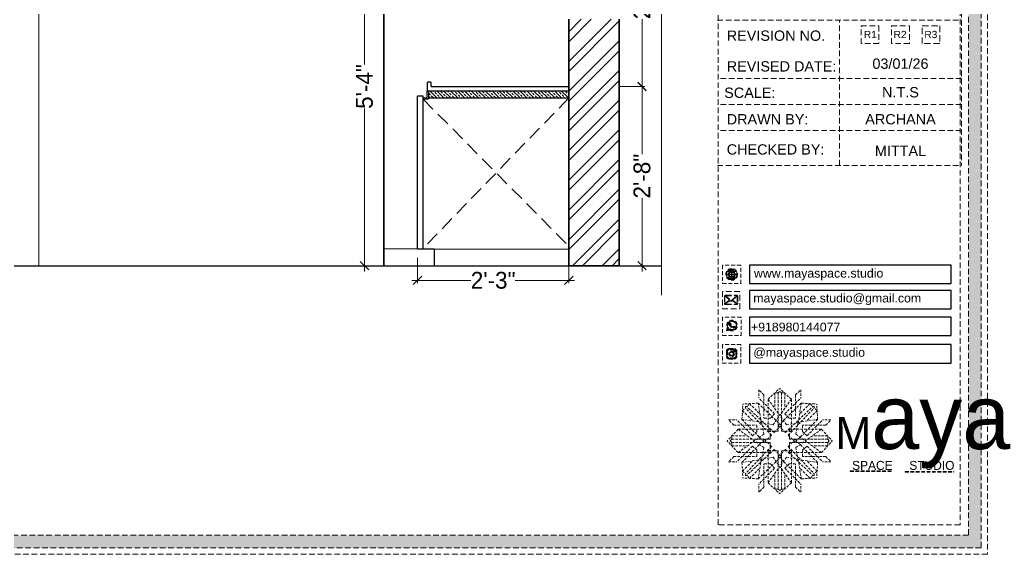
# Model space of a CAD drawing. Header units: millimetres. Extents: x 56222 to 3066687, y -650199 to -121287.
# Drawn here: x 141603.8 to 141780.5, y -185364.8 to -185269.3 of the extents above; entities that cross this region are included whole.
import ezdxf
from ezdxf.enums import TextEntityAlignment as Align

# ---------------------------------------------------------------- set-up
doc = ezdxf.new("R2010")
doc.units = ezdxf.units.MM
doc.header["$MEASUREMENT"] = 0
doc.header["$PDMODE"] = 35
for name, pattern in [('DASHED', [0.75, 0.5, -0.25]), ('DASHED2', [0.375, 0.25, -0.125]), ('DASHEDX2', [1.5, 1, -0.5])]:
    doc.linetypes.add(name, pattern=pattern)
doc.layers.get('Defpoints').update_dxf_attribs({"color": 220})
doc.layers.add('AR HATCH-7', color=7, linetype='Continuous')
for name, color, linetype, lineweight in [('Dimension', 10, 'DASHEDX2', 20), ('el', 7, 'Continuous', 20), ('FIRST FLOOR ( DW_RAIL )', 7, 'Continuous', 9), ('FURNITURE', 32, 'Continuous', 9), ('furniture dimensions', 1, 'DASHED', 0), ('NAME PLATE', 7, 'Continuous', 25), ('SECTION ( SLAB PLine )', 104, 'Continuous', 30), ('Text', 7, 'Continuous', 15), ('wall', 7, 'Continuous', 30), ('XX~SLAB ( BEAM )~ ( DIM )', 7, 'Continuous', 9)]:
    doc.layers.add(name, color=color, linetype=linetype, lineweight=lineweight)
doc.layers.add('hatch', color=250, linetype='Continuous', lineweight=9, transparency=0.5)
doc.styles.add('Arial', font='arial.ttf')
doc.styles.add('century g', font='GOTHIC.TTF')
doc.styles.get("Standard").update_dxf_attribs({"font": 'arial.ttf', "height": 6})
doc.dimstyles.new('Archana', dxfattribs={"dimtxt": 2, "dimasz": 0.75, "dimexe": 0.5, "dimexo": 0.5, "dimgap": 0, "dimtad": 0, "dimzin": 0, "dimdsep": 46, "dimlunit": 4, "dimtxsty": 'century g', "dimblk": 'OBLIQUE', "dimcen": 0, "dimdle": 1, "dimclrd": 256, "dimclre": 256, "dimclrt": 256, "dimadec": 0, "dimazin": 0, "dimtfac": 1, "dimtofl": 0, "dimtmove": 1, "dimatfit": 3, "dimfxl": 1, "dimfxlon": 1, "dimtolj": 1, "dimtzin": 0, "dimlwd": -1, "dimlwe": -1, "dimarcsym": 0})

# ---------------------------------------------------------------- blocks, each defined once
blk = doc.blocks.new('_Oblique')
at = {"layer": 'wall', "color": 0, "lineweight": -2}
blk.add_line((-0.5, -0.5), (0.5, 0.5), dxfattribs=at)
blk = doc.blocks.new('*D311')
at = {"layer": 'Defpoints', "color": 0, "linetype": 'Continuous', "lineweight": 30, "transparency": 16777216}
for p in [(141674.73, -185310.26), (141701.73, -185309.77), (141701.73, -185315.87)]:
    blk.add_point(p, dxfattribs=at)
at = {"layer": 'furniture dimensions', "color": 5, "linetype": 'ByBlock', "transparency": 16777216}
blk.add_line((141674.73, -185311.87), (141674.73, -185316.37), dxfattribs=at)
at = {"layer": 'furniture dimensions', "color": 5, "linetype": 'Continuous', "transparency": 16777216}
for p, q in [((141701.73, -185311.87), (141701.73, -185316.37)), ((141673.73, -185315.87), (141684.27, -185315.87)), ((141702.73, -185315.87), (141692.18, -185315.87))]:
    blk.add_line(p, q, dxfattribs=at)
at = {"layer": 'furniture dimensions', "color": 5, "linetype": 'Continuous', "transparency": 16777216, "xscale": 1.5, "yscale": 1.5, "zscale": 1.5, "rotation": 180}
blk.add_blockref('_Oblique', (141674.73, -185315.87), dxfattribs=at)
at = {"layer": 'furniture dimensions', "color": 5, "linetype": 'Continuous', "transparency": 16777216, "xscale": 1.5, "yscale": 1.5, "zscale": 1.5}
blk.add_blockref('_Oblique', (141701.73, -185315.87), dxfattribs=at)
at = {"layer": 'furniture dimensions', "linetype": 'Continuous', "lineweight": 0, "transparency": 16777216, "insert": (141688.23, -185315.87), "char_height": 3, "attachment_point": 5, "style": 'century g'}
blk.add_mtext('\\A1;2\'-3"', dxfattribs=at)
blk = doc.blocks.new('*D312')
at = {"layer": 'Defpoints', "color": 0, "linetype": 'Continuous', "lineweight": 30, "transparency": 16777216}
for p in [(141677.2, -185281.27), (141714.78, -185281.27), (141701.73, -185313.26)]:
    blk.add_point(p, dxfattribs=at)
at = {"layer": 'furniture dimensions', "color": 5, "linetype": 'Continuous', "transparency": 16777216}
for p, q in [((141714.78, -185280.27), (141714.78, -185293.31)), ((141710.78, -185281.27), (141715.28, -185281.27)), ((141714.78, -185314.26), (141714.78, -185301.22))]:
    blk.add_line(p, q, dxfattribs=at)
at = {"layer": 'furniture dimensions', "color": 5, "linetype": 'ByBlock', "transparency": 16777216}
blk.add_line((141710.78, -185313.26), (141715.28, -185313.26), dxfattribs=at)
at = {"layer": 'furniture dimensions', "color": 5, "linetype": 'Continuous', "transparency": 16777216, "xscale": 1.5, "yscale": 1.5, "zscale": 1.5}
for p, rotation in [((141714.78, -185281.27), 90), ((141714.78, -185313.26), 270)]:
    blk.add_blockref('_Oblique', p, dxfattribs=dict(at, rotation=rotation))
at = {"layer": 'furniture dimensions', "linetype": 'Continuous', "lineweight": 0, "transparency": 16777216, "insert": (141714.78, -185297.26), "char_height": 3, "attachment_point": 5, "rotation": 90, "style": 'century g'}
blk.add_mtext('\\A1;2\'-8"', dxfattribs=at)
blk = doc.blocks.new('*D313')
at = {"layer": 'Defpoints', "color": 0, "linetype": 'Continuous', "lineweight": 30, "transparency": 16777216}
for p in [(141701.72, -185249.25), (141714.78, -185249.25), (141701.73, -185281.25)]:
    blk.add_point(p, dxfattribs=at)
at = {"layer": 'furniture dimensions', "color": 5, "linetype": 'Continuous', "transparency": 16777216}
for p, q in [((141714.78, -185248.25), (141714.78, -185261.3)), ((141710.78, -185249.25), (141715.28, -185249.25)), ((141714.78, -185282.25), (141714.78, -185269.21))]:
    blk.add_line(p, q, dxfattribs=at)
at = {"layer": 'furniture dimensions', "color": 5, "linetype": 'ByBlock', "transparency": 16777216}
blk.add_line((141710.78, -185281.25), (141715.28, -185281.25), dxfattribs=at)
at = {"layer": 'furniture dimensions', "color": 5, "linetype": 'Continuous', "transparency": 16777216, "xscale": 1.5, "yscale": 1.5, "zscale": 1.5}
for p, rotation in [((141714.78, -185249.25), 90), ((141714.78, -185281.25), 270)]:
    blk.add_blockref('_Oblique', p, dxfattribs=dict(at, rotation=rotation))
at = {"layer": 'furniture dimensions', "linetype": 'Continuous', "lineweight": 0, "transparency": 16777216, "insert": (141714.78, -185265.25), "char_height": 3, "attachment_point": 5, "rotation": 90, "style": 'century g'}
blk.add_mtext('\\A1;2\'-8"', dxfattribs=at)
blk = doc.blocks.new('*D317')
at = {"layer": 'Defpoints', "color": 0, "linetype": 'Continuous', "lineweight": 30, "transparency": 16777216}
for p in [(141665.28, -185249.25), (141668.73, -185249.25), (141668.73, -185313.26)]:
    blk.add_point(p, dxfattribs=at)
at = {"layer": 'furniture dimensions', "color": 5, "linetype": 'Continuous', "transparency": 16777216}
for p, q in [((141665.28, -185248.25), (141665.28, -185277.33)), ((141668.23, -185249.25), (141664.78, -185249.25)), ((141665.28, -185314.26), (141665.28, -185285.19))]:
    blk.add_line(p, q, dxfattribs=at)
at = {"layer": 'furniture dimensions', "color": 5, "linetype": 'ByBlock', "transparency": 16777216}
blk.add_line((141668.23, -185313.26), (141664.78, -185313.26), dxfattribs=at)
at = {"layer": 'furniture dimensions', "color": 5, "linetype": 'Continuous', "transparency": 16777216, "xscale": 1.5, "yscale": 1.5, "zscale": 1.5}
for p, rotation in [((141665.28, -185249.25), 90), ((141665.28, -185313.26), 270)]:
    blk.add_blockref('_Oblique', p, dxfattribs=dict(at, rotation=rotation))
at = {"layer": 'furniture dimensions', "linetype": 'Continuous', "lineweight": 0, "transparency": 16777216, "insert": (141665.28, -185281.26), "char_height": 3, "attachment_point": 5, "rotation": 90, "style": 'century g'}
blk.add_mtext('\\A1;5\'-4"', dxfattribs=at)
blk = doc.blocks.new('FSFSF')
at = {"color": 42, "lineweight": 5, "true_color": 0xe0ac11}
for p, q in [((28600.03, 143.51), (28600.03, 140.16)), ((28602.15, 141.41), (28600.03, 143.51)), ((28602.15, 141.41), (28602.15, 131.95)), ((28603.86, 139.69), (28608.58, 144.08)), ((28607.9, 142.22), (28606.58, 142.22)), ((28606.58, 142.22), (28606.58, 135.84)), ((28607.9, 142.22), (28608.58, 142.85)), ((28607.9, 142.22), (28607.9, 126.58)), ((28613.31, 139.69), (28608.58, 144.08)), ((28609.27, 142.22), (28608.59, 142.85)), ((28609.27, 142.22), (28609.27, 126.58)), ((28609.27, 142.22), (28610.59, 142.22)), ((28610.59, 142.22), (28610.59, 135.84)), ((28615.02, 141.41), (28617.14, 143.51)), ((28615.02, 141.41), (28615.02, 131.95)), ((28617.14, 143.51), (28617.14, 140.16)), ((28593.19, 131.45), (28593.54, 137.71)), ((28599.8, 138.06), (28593.54, 137.71)), ((28596.24, 137.86), (28595.12, 136.69)), ((28596.24, 137.86), (28600.47, 133.65)), ((28601.03, 130), (28599.8, 138.06)), ((28599.8, 138.05), (28608.58, 129.56)), ((28606.47, 133.76), (28600.03, 140.16)), ((28603.86, 126.58), (28603.86, 139.69)), ((28603.86, 139.69), (28608.58, 133.02)), ((28613.31, 139.69), (28608.59, 133.02)), ((28617.37, 138.05), (28608.59, 129.56)), ((28610.7, 133.76), (28617.14, 140.16)), ((28613.31, 126.58), (28613.31, 139.69)), ((28616.14, 130), (28617.37, 138.06)), ((28620.93, 137.86), (28616.7, 133.65)), ((28617.37, 138.06), (28623.63, 137.71)), ((28620.93, 137.86), (28622.05, 136.69)), ((28624, 131.45), (28623.65, 137.71)), ((28593.39, 135), (28594.56, 136.12)), ((28593.39, 135), (28597.6, 130.78)), ((28595.12, 136.69), (28594.53, 136.69)), ((28594.56, 136.12), (28594.56, 136.71)), ((28605.17, 124.98), (28594.56, 136.12)), ((28606.27, 126.08), (28595.12, 136.69)), ((28606.47, 133.76), (28604.75, 131.95)), ((28610.7, 133.76), (28612.42, 131.95)), ((28610.9, 126.08), (28622.05, 136.69)), ((28612.02, 124.98), (28622.62, 136.12)), ((28623.8, 135), (28619.59, 130.78)), ((28622.05, 136.69), (28622.64, 136.69)), ((28622.62, 136.12), (28622.62, 136.71)), ((28623.8, 135), (28622.62, 136.12)), ((28587.73, 131.22), (28591.08, 131.22)), ((28589.84, 129.1), (28587.73, 131.22)), ((28597.49, 124.78), (28591.08, 131.22)), ((28593.19, 131.45), (28601.69, 122.67)), ((28601.25, 130.22), (28593.19, 131.45)), ((28605.86, 129.18), (28601.03, 130)), ((28602.07, 125.39), (28601.25, 130.22)), ((28604.75, 131.95), (28602.15, 131.95)), ((28605.86, 129.18), (28608.58, 133.02)), ((28607.9, 128.92), (28608.58, 129.56)), ((28611.31, 129.18), (28608.59, 133.02)), ((28609.27, 128.92), (28608.59, 129.56)), ((28611.31, 129.18), (28616.14, 130)), ((28612.42, 131.95), (28615.02, 131.95)), ((28615.12, 125.39), (28615.94, 130.22)), ((28623.99, 131.45), (28615.5, 122.67)), ((28615.94, 130.22), (28624, 131.45)), ((28619.7, 124.78), (28626.1, 131.22)), ((28629.45, 131.22), (28626.1, 131.22)), ((28627.34, 129.1), (28629.45, 131.22)), ((28591.56, 127.39), (28587.17, 122.66)), ((28589.84, 129.1), (28599.29, 129.1)), ((28604.66, 127.39), (28591.56, 127.39)), ((28591.56, 127.39), (28598.23, 122.67)), ((28597.49, 124.78), (28599.29, 126.5)), ((28602.07, 125.39), (28598.23, 122.67)), ((28599.29, 126.5), (28599.29, 129.1)), ((28603.68, 126.54), (28603.68, 127.39)), ((28604.66, 126.54), (28603.68, 126.54)), ((28604.71, 127.57), (28603.86, 127.57)), ((28607.9, 126.58), (28603.86, 126.58)), ((28604.66, 123.35), (28604.66, 127.39)), ((28604.7, 126.58), (28604.71, 127.57)), ((28606.27, 126.08), (28608.58, 128.27)), ((28607.9, 128.92), (28608.58, 128.27)), ((28609.27, 128.92), (28608.59, 128.27)), ((28610.9, 126.08), (28608.59, 128.27)), ((28609.27, 126.58), (28613.31, 126.58)), ((28612.46, 126.58), (28612.46, 127.57)), ((28612.46, 127.57), (28613.31, 127.57)), ((28612.52, 123.35), (28612.52, 127.39)), ((28612.52, 127.39), (28625.63, 127.39)), ((28612.52, 126.54), (28613.51, 126.54)), ((28613.51, 126.54), (28613.51, 127.39)), ((28615.12, 125.39), (28618.96, 122.67)), ((28627.34, 129.1), (28617.89, 129.1)), ((28617.89, 126.5), (28617.89, 129.1)), ((28619.7, 124.78), (28617.89, 126.5)), ((28625.63, 127.39), (28618.96, 122.67)), ((28625.63, 127.39), (28630.02, 122.66)), ((28591.56, 117.94), (28587.17, 122.66)), ((28589.03, 123.35), (28588.4, 122.67)), ((28589.03, 121.98), (28588.4, 122.65)), ((28589.03, 123.35), (28589.03, 124.67)), ((28589.03, 124.67), (28595.4, 124.67)), ((28589.03, 123.35), (28604.66, 123.35)), ((28589.03, 121.98), (28604.66, 121.98)), ((28589.03, 121.98), (28589.03, 120.66)), ((28591.56, 117.94), (28598.23, 122.65)), ((28593.19, 113.88), (28601.69, 122.65)), ((28602.07, 119.94), (28598.23, 122.65)), ((28602.33, 123.35), (28601.69, 122.67)), ((28602.33, 121.98), (28601.69, 122.65)), ((28602.33, 123.35), (28602.97, 122.67)), ((28602.33, 121.98), (28602.97, 122.65)), ((28605.17, 124.98), (28602.97, 122.67)), ((28605.17, 120.35), (28602.97, 122.65)), ((28604.66, 121.98), (28604.66, 117.94)), ((28612.02, 124.98), (28614.21, 122.67)), ((28612.02, 120.35), (28614.21, 122.65)), ((28628.16, 123.35), (28612.52, 123.35)), ((28612.52, 121.98), (28612.52, 117.94)), ((28628.16, 121.98), (28612.52, 121.98)), ((28614.85, 123.35), (28614.21, 122.67)), ((28614.85, 121.98), (28614.21, 122.65)), ((28614.85, 123.35), (28615.5, 122.67)), ((28614.85, 121.98), (28615.5, 122.65)), ((28615.12, 119.94), (28618.96, 122.65)), ((28623.99, 113.88), (28615.5, 122.65)), ((28625.63, 117.94), (28618.96, 122.65)), ((28628.16, 124.67), (28621.78, 124.67)), ((28625.63, 117.94), (28630.02, 122.66)), ((28628.16, 123.35), (28628.16, 124.67)), ((28628.16, 123.35), (28628.78, 122.67)), ((28628.16, 121.98), (28628.78, 122.65)), ((28628.16, 121.98), (28628.16, 120.66)), ((28589.03, 120.66), (28595.4, 120.66)), ((28597.49, 120.54), (28591.08, 114.11)), ((28604.66, 117.94), (28591.56, 117.94)), ((28605.17, 120.35), (28594.56, 109.2)), ((28606.27, 119.15), (28595.12, 108.54)), ((28597.49, 120.54), (28599.29, 118.83)), ((28599.29, 118.83), (28599.29, 116.23)), ((28602.07, 119.94), (28601.25, 115.1)), ((28604.66, 118.78), (28603.68, 118.78)), ((28603.68, 118.78), (28603.68, 117.94)), ((28607.9, 118.65), (28603.86, 118.65)), ((28603.86, 118.65), (28603.86, 105.54)), ((28604.71, 117.66), (28603.86, 117.66)), ((28604.7, 118.65), (28604.71, 117.66)), ((28606.27, 119.15), (28608.58, 116.96)), ((28607.9, 103.01), (28607.9, 118.65)), ((28610.9, 119.15), (28608.59, 116.96)), ((28609.27, 118.65), (28613.31, 118.65)), ((28609.27, 103.01), (28609.27, 118.65)), ((28610.9, 119.15), (28622.05, 108.54)), ((28612.02, 120.35), (28622.62, 109.2)), ((28612.46, 118.65), (28612.46, 117.66)), ((28612.46, 117.66), (28613.31, 117.66)), ((28612.52, 118.78), (28613.51, 118.78)), ((28612.52, 117.94), (28625.63, 117.94)), ((28613.31, 118.65), (28613.31, 105.54)), ((28613.51, 118.78), (28613.51, 117.94)), ((28615.12, 119.94), (28615.94, 115.1)), ((28619.7, 120.54), (28617.89, 118.83)), ((28617.89, 118.83), (28617.89, 116.23)), ((28619.7, 120.54), (28626.1, 114.11)), ((28628.16, 120.66), (28621.78, 120.66)), ((28589.84, 116.23), (28587.73, 114.11)), ((28587.73, 114.11), (28591.08, 114.11)), ((28589.84, 116.23), (28599.29, 116.23)), ((28601.25, 115.1), (28593.19, 113.87)), ((28593.19, 113.87), (28593.54, 107.62)), ((28593.39, 110.32), (28597.6, 114.55)), ((28599.8, 107.17), (28608.58, 115.67)), ((28601.03, 115.23), (28599.8, 107.17)), ((28605.86, 116.05), (28601.03, 115.23)), ((28602.15, 103.82), (28602.15, 113.27)), ((28604.75, 113.27), (28602.15, 113.27)), ((28606.47, 111.47), (28604.75, 113.27)), ((28605.86, 116.05), (28608.58, 112.21)), ((28607.9, 116.31), (28608.58, 116.96)), ((28607.9, 116.31), (28608.58, 115.67)), ((28609.27, 116.31), (28608.59, 116.96)), ((28609.27, 116.31), (28608.59, 115.67)), ((28611.31, 116.05), (28608.59, 112.21)), ((28617.37, 107.17), (28608.59, 115.67)), ((28610.7, 111.47), (28612.42, 113.27)), ((28611.31, 116.05), (28616.14, 115.23)), ((28612.42, 113.27), (28615.02, 113.27)), ((28615.02, 103.82), (28615.02, 113.27)), ((28615.94, 115.1), (28624, 113.87)), ((28616.14, 115.23), (28617.37, 107.17)), ((28627.34, 116.23), (28617.89, 116.23)), ((28623.8, 110.32), (28619.59, 114.55)), ((28624, 113.87), (28623.65, 107.62)), ((28629.45, 114.11), (28626.1, 114.11)), ((28627.34, 116.23), (28629.45, 114.11)), ((28593.39, 110.32), (28594.56, 109.2)), ((28594.56, 109.2), (28594.56, 108.61)), ((28596.24, 107.37), (28600.47, 111.58)), ((28606.47, 111.47), (28600.03, 105.07)), ((28603.86, 105.54), (28608.58, 112.21)), ((28606.58, 103.01), (28606.58, 109.38)), ((28613.31, 105.54), (28608.59, 112.21)), ((28610.59, 103.01), (28610.59, 109.38)), ((28610.7, 111.47), (28617.14, 105.07)), ((28620.93, 107.37), (28616.7, 111.58)), ((28623.8, 110.32), (28622.62, 109.2)), ((28622.62, 109.2), (28622.62, 108.61)), ((28599.8, 107.17), (28593.54, 107.52)), ((28595.12, 108.54), (28594.53, 108.54)), ((28596.24, 107.37), (28595.12, 108.54)), ((28600.03, 101.71), (28600.03, 105.07)), ((28603.86, 105.54), (28608.58, 101.15)), ((28613.31, 105.54), (28608.58, 101.15)), ((28617.14, 101.71), (28617.14, 105.07)), ((28617.37, 107.17), (28623.63, 107.52)), ((28620.93, 107.37), (28622.05, 108.54)), ((28622.05, 108.54), (28622.64, 108.54)), ((28602.15, 103.82), (28600.03, 101.71)), ((28607.9, 103.01), (28606.58, 103.01)), ((28607.9, 103.01), (28608.58, 102.38)), ((28609.27, 103.01), (28608.59, 102.38)), ((28609.27, 103.01), (28610.59, 103.01)), ((28615.02, 103.82), (28617.14, 101.71))]:
    blk.add_line(p, q, dxfattribs=at)
blk = doc.blocks.new('hgwg')
at = {"layer": 'Dimension', "true_color": 0xd39e00}
h = blk.add_hatch(color=42, dxfattribs=at)
h.dxf.hatch_style = 1
h.paths.add_polyline_path([(27505.71, 45.05), (27494.27, 45.05), (27494.27, 44.9), (27505.71, 44.9)])
h = blk.add_hatch(color=42, dxfattribs=at)
h.dxf.hatch_style = 1
h.paths.add_polyline_path([(27523.3, 44.9), (27509.68, 44.9), (27509.68, 44.75), (27523.3, 44.75)])
at = {"layer": 'Dimension', "color": 42, "true_color": 0xd39e00}
for p, q in [((27494.27, 45.05), (27505.71, 45.05)), ((27494.27, 44.9), (27494.27, 45.05)), ((27494.27, 44.9), (27505.71, 44.9)), ((27505.71, 45.05), (27505.71, 44.9)), ((27509.68, 44.9), (27523.3, 44.9)), ((27509.68, 44.9), (27509.68, 44.75)), ((27509.68, 44.75), (27523.3, 44.75)), ((27523.3, 44.75), (27523.3, 44.9))]:
    blk.add_line(p, q, dxfattribs=at)
at = {"layer": 'Dimension', "color": 42, "true_color": 0xd39e00, "attachment_point": 1}
for s, width, insert, char_height in [('{\\fCinzel|b0|i0|c0|p2;\\H1.5x;M\\fAmsterdam One|b0|i0|c0|p2;\\H2x;aya}', 85.3277, (27490.17, 69.17), 6), ('{\\fCinzel|b0|i0|c0|p0;SPACE     STUDIO}', 66.129, (27494.83, 47.86), 2.5)]:
    blk.add_mtext_dynamic_manual_height_columns(s, width=width, gutter_width=30, heights=[0], dxfattribs=dict(at, insert=insert, char_height=char_height))
blk = doc.blocks.new('aggerg')
at = {"layer": 'Dimension', "color": 42, "true_color": 0xd39e00}
blk.add_lwpolyline([(-1.41, 1.41), (1.41, 1.41), (1.41, -1.41), (-1.41, -1.41)], close=True, dxfattribs=at)
at = {"layer": 'NAME PLATE', "lineweight": 0, "insert": (-0.03, 0.62), "char_height": 1.151, "width": 2.2458, "attachment_point": 2, "style": 'Arial'}
blk.add_mtext('R3', dxfattribs=at)
blk = doc.blocks.new('QEGW4TG')
at = {"layer": 'Dimension', "true_color": 0x000000}
h = blk.add_hatch(color=18, dxfattribs=at)
h.dxf.hatch_style = 1
h.paths.add_polyline_path([(2.69, 1.93, 0.170513), (2.95, 1.97, 0.190337), (3.11, 2.18, 0.316231), (3.07, 2.28), (2.79, 2.37, 0.273721), (2.69, 2.34, 0.040749), (2.63, 2.27, -0.441282), (2.53, 2.25, -0.11828), (2.06, 2.64, -0.441282), (2.07, 2.74, 0.040749), (2.13, 2.81, 0.290083), (2.14, 2.92), (2.01, 3.18, 0.316231), (1.91, 3.2, 0.190337), (1.73, 3, 0.170513), (1.72, 2.74, 0.252784)], flags=0)
h.paths.add_polyline_path([(1.19, 1.98), (1.03, 1.3, 0.550912), (1.11, 1.23), (1.75, 1.39, 6.344125)])
h.paths.add_polyline_path([(1.81, 1.7), (1.4, 1.6), (1.5, 2.03, -9.071339)], flags=16)
h.paths.add_polyline_path([(3.11, 2.16, -0.17811), (2.95, 1.97, -0.170513), (2.69, 1.93, -0.252784), (1.72, 2.74, -0.170513), (1.73, 3, -0.17811), (1.89, 3.19, -0.370089), (2.01, 3.18), (2.14, 2.92, -0.307185), (2.13, 2.8, -0.041087), (2.06, 2.73, 0.321676), (2.05, 2.65, 0.126524), (2.55, 2.24, 0.312216), (2.62, 2.26, -0.041087), (2.68, 2.34, -0.290673), (2.79, 2.37), (3.07, 2.28, -0.370089)], flags=0)
h = blk.add_hatch(color=18, dxfattribs=at)
h.dxf.hatch_style = 1
h.paths.add_polyline_path([(2.79, 2.37, 0.273721), (2.69, 2.34, 0.040749), (2.63, 2.27, -0.441282), (2.53, 2.25, -0.11828), (2.06, 2.64, -0.441282), (2.07, 2.74, 0.040749), (2.13, 2.81, 0.290083), (2.14, 2.92), (2.01, 3.18, 0.316231), (1.91, 3.2, 0.190337), (1.73, 3, 0.170513), (1.72, 2.74, 0.252784), (2.69, 1.93, 0.170513), (2.95, 1.97, 0.190337), (3.11, 2.18, 0.316231), (3.07, 2.28)])
for p, q in [((2.01, 3.18), (2.14, 2.92)), ((1.19, 1.98), (1.03, 1.3)), ((1.1, 1.23), (1.75, 1.39)), ((1.5, 2.03), (1.4, 1.6)), ((1.4, 1.6), (1.81, 1.7)), ((3.07, 2.28), (2.8, 2.36))]:
    blk.add_line(p, q)
blk.add_lwpolyline([(0, 0), (4.68, 0), (4.68, 4.68), (0, 4.68)], close=True)
for centre, radius, start, end in [((2.39, 2.56), 1.34, 241.4727, 205.6422), ((2.39, 2.56), 1.04, 235.9962, 210.8333), ((2.09, 2.87), 0.39, 159.7007, 198.4072), ((2.96, 3.23), 1.33, 201.4218, 258.1669), ((2.07, 2.87), 0.364, 118.9685, 159.3648), ((1.94, 3.12), 0.0896, 41.8985, 123.1344), ((2.11, 2.68), 0.066, 135.9932, 224.8892), ((1.67, 3.16), 0.586, 312.4617, 321.8728), ((3.12, 3.42), 1.31, 216.5455, 243.5279), ((2.05, 2.87), 0.104, 320.3924, 28.6971), ((1.09, 1.29), 0.0598, 164.8483, 282.1458), ((2.57, 2.3), 0.066, 234.2482, 323.1441), ((3.11, 1.94), 0.586, 137.2645, 146.6756), ((2.76, 2.27), 0.104, 70.4402, 138.745), ((2.75, 2.31), 0.39, 260.7301, 299.4366), ((2.76, 2.29), 0.364, 299.7725, 340.1688), ((3.03, 2.2), 0.0896, 336.0029, 57.2388)]:
    blk.add_arc(centre, radius, start, end)
blk = doc.blocks.new('ASGERG')
at = {"layer": 'Dimension', "true_color": 0x000000}
h = blk.add_hatch(color=18, dxfattribs=at)
h.dxf.hatch_style = 1
h.paths.add_polyline_path([(0.99, 1.7, 0.353872), (1.69, 1.03), (2.96, 1.03, 0.353872), (3.66, 1.7), (3.66, 2.99, 0.353872), (2.96, 3.67), (1.69, 3.67, 0.353872), (0.99, 2.99)])
h.paths.add_polyline_path([(1.27, 2.97, -0.353872), (1.72, 3.4), (2.94, 3.4, -0.353872), (3.38, 2.97), (3.38, 1.72, -0.353872), (2.94, 1.3), (1.72, 1.3, -0.353872), (1.27, 1.72)], flags=16)
h.paths.add_polyline_path([(3.02, 2.35, -1), (1.64, 2.35, -1)], flags=0)
h.paths.add_polyline_path([(2.74, 2.35, -1), (1.92, 2.35, -1)], flags=0)
h.paths.add_polyline_path([(2.86, 3.02, -1), (3.19, 3.02, -1)], flags=0)
h.paths.add_polyline_path([(1.64, 2.35, 1), (3.02, 2.35, 1)], flags=0)
h = blk.add_hatch(color=18, dxfattribs=at)
h.dxf.hatch_style = 1
h.paths.add_polyline_path([(1.64, 2.35, 1), (3.02, 2.35, 1)])
h.paths.add_polyline_path([(2.74, 2.35, -1), (1.92, 2.35, -1)], flags=16)
h = blk.add_hatch(color=18, dxfattribs=at)
h.dxf.hatch_style = 1
h.paths.add_polyline_path([(3.19, 3.02, 1), (2.86, 3.02, 1)])
for p, q in [((0.99, 2.99), (0.99, 1.7)), ((1.27, 2.97), (1.27, 1.72)), ((1.69, 3.67), (2.96, 3.67)), ((2.94, 3.4), (1.72, 3.4)), ((3.38, 2.97), (3.38, 1.72)), ((3.66, 2.99), (3.66, 1.7)), ((1.69, 1.03), (2.96, 1.03)), ((2.94, 1.3), (1.72, 1.3))]:
    blk.add_line(p, q)
blk.add_lwpolyline([(0, 0), (4.68, 0), (4.68, 4.68), (0, 4.68)], close=True)
for centre, radius in [((2.33, 2.35), 0.694), ((2.33, 2.35), 0.414), ((3.02, 3.02), 0.168)]:
    blk.add_circle(centre, radius)
for centre, radius, start, end in [((1.76, 2.89), 0.778, 94.8631, 172.8127), ((1.76, 2.91), 0.491, 94.8631, 172.8127), ((2.9, 2.91), 0.491, 7.1873, 85.1369), ((2.89, 2.89), 0.778, 7.1873, 85.1369), ((1.76, 1.8), 0.778, 187.1873, 265.1369), ((1.76, 1.78), 0.491, 187.1873, 265.1369), ((2.9, 1.78), 0.491, 274.8631, 352.8127), ((2.89, 1.8), 0.778, 274.8631, 352.8127)]:
    blk.add_arc(centre, radius, start, end)
blk = doc.blocks.new('DTGWEGEARG')
at = {"layer": 'Dimension', "true_color": 0x000000}
h = blk.add_hatch(color=18, dxfattribs=at)
h.dxf.hatch_style = 1
h.paths.add_polyline_path([(3.83, 2.34, 1), (0.85, 2.34, 1)])
h.paths.add_polyline_path([(2.51, 1.01, 0.105795), (2.96, 1.58, -0.055205), (3.3, 1.41, -0.169822)], flags=16)
h.paths.add_polyline_path([(2.41, 1.12), (2.41, 1.69, -0.058279), (2.81, 1.63, -0.103353)], flags=16)
h.paths.add_polyline_path([(2.26, 1.13, -0.101741), (1.87, 1.63, -0.057171), (2.26, 1.69)], flags=16)
h.paths.add_polyline_path([(2.17, 1.01, -0.169822), (1.38, 1.41, -0.055205), (1.72, 1.58, 0.105795)], flags=16)
h.paths.add_polyline_path([(3.02, 1.72, 0.081336), (3.13, 2.27), (3.68, 2.27, -0.152069), (3.4, 1.52, 0.05687)], flags=16)
h.paths.add_polyline_path([(2.87, 1.77, 0.061945), (2.41, 1.84), (2.41, 2.27), (2.98, 2.27, -0.081344)], flags=16)
h.paths.add_polyline_path([(2.26, 1.84, 0.060923), (1.8, 1.77, -0.081344), (1.7, 2.27), (2.26, 2.27)], flags=16)
h.paths.add_polyline_path([(1.66, 1.72, 0.05687), (1.28, 1.52, -0.152069), (1, 2.27), (1.55, 2.27, 0.081336)], flags=16)
h.paths.add_polyline_path([(2.41, 2.42), (2.41, 2.83, 0.061945), (2.87, 2.91, -0.080009), (2.98, 2.42)], flags=16)
h.paths.add_polyline_path([(3.13, 2.42, 0.080116), (3.02, 2.96, 0.05687), (3.4, 3.16, 0.028258), (3.3, 3.27, -0.055205), (2.96, 3.1, 0.105795), (2.51, 3.67, -0.36029), (3.68, 2.42)], flags=16)
h.paths.add_polyline_path([(2.26, 2.42), (1.7, 2.42, -0.080009), (1.8, 2.91, 0.060923), (2.26, 2.84)], flags=16)
h.paths.add_polyline_path([(1.55, 2.42), (1, 2.42, -0.150466), (1.28, 3.16, 0.05687), (1.66, 2.96, 0.080116)], flags=16)
h.paths.add_polyline_path([(2.41, 2.98), (2.41, 3.56, -0.103353), (2.81, 3.05, -0.058279)], flags=16)
h.paths.add_polyline_path([(2.26, 2.99, -0.057171), (1.87, 3.05, -0.101741), (2.26, 3.55)], flags=16)
h.paths.add_polyline_path([(1.72, 3.1, -0.055205), (1.38, 3.27, -0.169822), (2.17, 3.67, 0.105795)], flags=16)
blk.add_lwpolyline([(0, 0), (4.68, 0), (4.68, 4.68), (0, 4.68)], close=True)
at = {"layer": 'Dimension', "color": 18, "true_color": 0x000000}
for p, q in [((2.26, 3.55), (2.26, 2.99)), ((2.26, 2.84), (2.26, 2.42)), ((2.41, 3.56), (2.41, 2.98)), ((2.41, 2.83), (2.41, 2.42)), ((1, 2.42), (1.55, 2.42)), ((1, 2.27), (1.55, 2.27)), ((1.7, 2.42), (2.26, 2.42)), ((1.7, 2.27), (2.26, 2.27)), ((2.26, 2.27), (2.26, 1.84)), ((2.26, 1.69), (2.26, 1.13)), ((2.41, 2.42), (2.98, 2.42)), ((2.41, 2.27), (2.98, 2.27)), ((2.41, 2.27), (2.41, 1.84)), ((2.41, 1.69), (2.41, 1.12)), ((3.13, 2.42), (3.68, 2.42)), ((3.13, 2.27), (3.68, 2.27))]:
    blk.add_line(p, q, dxfattribs=at)
blk.add_circle((2.34, 2.34), 1.49, dxfattribs=at)
for centre, radius, start, end in [((2.34, 2.34), 1.34, 142.3819, 176.6093), ((2.34, 4.74), 1.9, 236.1399, 249.1595), ((2.34, 2.34), 1.34, 97.3549, 135.9073), ((2.34, 4.74), 1.75, 236.7417, 249.3811), ((3.28, 2.34), 1.73, 159.0567, 177.3789), ((3.28, 2.34), 1.58, 158.8325, 177.1302), ((3.28, 2.34), 1.73, 129.9301, 154.0867), ((2.34, 4.74), 1.9, 253.6799, 267.6253), ((3.28, 2.34), 1.58, 130.1073, 153.3446), ((2.34, 4.74), 1.75, 254.3336, 267.422), ((1.4, 2.34), 1.58, 26.6554, 50.2584), ((2.34, 4.74), 1.75, 272.3248, 285.6664), ((2.34, 4.74), 1.9, 272.1415, 286.3201), ((2.34, 2.34), 1.34, 3.3907, 82.6451), ((1.4, 2.34), 1.73, 25.9133, 50.0699), ((1.4, 2.34), 1.58, 2.8698, 21.1675), ((2.34, 4.74), 1.75, 290.6189, 303.2583), ((2.34, 4.74), 1.9, 290.8405, 303.8601), ((1.4, 2.34), 1.73, 2.6211, 20.9433), ((2.34, 2.34), 1.34, 183.0315, 217.6181), ((2.34, -0.06), 1.9, 110.8405, 123.8601), ((2.34, -0.06), 1.75, 110.6189, 123.2583), ((2.34, 2.34), 1.34, 224.0927, 262.6451), ((3.28, 2.34), 1.73, 182.3435, 200.9433), ((3.28, 2.34), 1.58, 182.5658, 201.1675), ((3.28, 2.34), 1.73, 205.9133, 230.0699), ((2.34, -0.06), 1.9, 92.3747, 106.3201), ((2.34, -0.06), 1.75, 92.578, 105.6664), ((3.28, 2.34), 1.58, 206.6554, 229.8927), ((2.34, -0.06), 1.9, 73.6799, 87.8585), ((2.34, -0.06), 1.75, 74.3336, 87.6752), ((1.4, 2.34), 1.58, 309.7416, 333.3446), ((1.4, 2.34), 1.73, 309.9301, 334.0867), ((2.34, 2.34), 1.34, 277.3549, 315.9073), ((1.4, 2.34), 1.58, 338.8325, 357.4342), ((2.34, -0.06), 1.75, 56.7417, 69.3811), ((1.4, 2.34), 1.73, 339.0567, 357.6565), ((2.34, -0.06), 1.9, 56.1399, 69.1595), ((2.34, 2.34), 1.34, 322.3819, 356.9685)]:
    blk.add_arc(centre, radius, start, end, dxfattribs=at)

msp = doc.modelspace()

# ---------------------------------------------------------------- hatches: boundary and pattern name
at = {"layer": 'AR HATCH-7', "lineweight": 18, "true_color": 0x939598, "transparency": 33554687}
h = msp.add_hatch(dxfattribs=at)
h.set_pattern_fill('ANSI32', color=252, scale=10)
h.set_pattern_definition([(45, (2126.145, -1069.9465), (-2.65165043, 2.65165043), []), (45, (2127.913, -1069.9465), (-2.65165043, 2.65165043), [])])
h.paths.add_polyline_path([(141710.73, -185186.26), (141701.73, -185186.26), (141701.73, -185249.26), (141710.73, -185249.26)])
h.paths.add_polyline_path([(141710.73, -185269.26), (141701.73, -185269.26), (141701.73, -185313.26), (141710.73, -185313.26)])
at = {"layer": 'Dimension', "true_color": 0xd39e00}
h = msp.add_hatch(color=42, dxfattribs=at)
h.paths.add_polyline_path([(141454.11, -185137.56), (141454.11, -185363.63), (141775.29, -185363.63), (141775.29, -185137.56)])
h.paths.add_polyline_path([(141456.37, -185139.81), (141773.03, -185139.81), (141773.03, -185361.37), (141456.37, -185361.37)], flags=16)
at = {"layer": 'Dimension', "true_color": 0x000000}
h = msp.add_hatch(color=18, dxfattribs=at)
h.dxf.hatch_style = 1
h.paths.add_polyline_path([(141731.63, -185320.2, 0.414214), (141731.87, -185319.96), (141731.87, -185318.76, 0.414214), (141731.63, -185318.52), (141729.73, -185318.52, 0.414214), (141729.49, -185318.76), (141729.49, -185319.96, 0.414214), (141729.73, -185320.2)])
h.paths.add_polyline_path([(141730.85, -185319.48), (141731.73, -185320.06, -0.198912), (141731.63, -185320.11), (141729.73, -185320.11, -0.198912), (141729.62, -185320.06), (141730.5, -185319.48), (141730.68, -185319.64)], flags=16)
h.paths.add_polyline_path([(141730.68, -185319.52), (141729.71, -185318.61, -0.028783), (141729.73, -185318.61), (141731.63, -185318.61, -0.028783), (141731.65, -185318.61)], flags=16)
h.paths.add_polyline_path([(141730.92, -185319.41), (141731.73, -185318.65, -0.202482), (141731.78, -185318.76), (141731.78, -185319.96, -0.043076), (141731.78, -185319.98)], flags=16)
h.paths.add_polyline_path([(141730.43, -185319.41), (141729.58, -185319.98, -0.043076), (141729.58, -185319.96), (141729.58, -185318.76, -0.202482), (141729.62, -185318.65)], flags=16)
at = {"layer": 'hatch', "transparency": 33554651}
h = msp.add_hatch(dxfattribs=at)
h.set_pattern_fill('ANSI33', color=256, scale=3.493167, angle=90, style=0)
h.set_pattern_definition([(135, (-5353589.1539, 4411106.01244), (-0.61751058278, -0.61751058278), []), (135, (-5353589.1539, 4411106.62995), (-0.61751058278, -0.61751058278), [0.43664592054, -0.21832296027])])
h.paths.add_polyline_path([(141701.73, -185283.3), (141701.73, -185282.01), (141676.68, -185282.02), (141676.68, -185283.3)])

# ---------------------------------------------------------------- linework, layer by layer
at = {"color": 18, "true_color": 0x000000, "elevation": 0.13}
for points in [[(141733.94, -185316.45), (141769.93, -185316.45), (141769.93, -185313.16), (141733.94, -185313.16)], [(141733.94, -185320.94), (141769.93, -185320.94), (141769.93, -185317.65), (141733.94, -185317.65)], [(141733.96, -185325.73), (141769.93, -185325.73), (141769.93, -185322.44), (141733.96, -185322.44)], [(141733.94, -185330.63), (141769.93, -185330.63), (141769.93, -185327.34), (141733.94, -185327.34)]]:
    msp.add_lwpolyline(points, close=True, dxfattribs=at)
at = {"layer": 'Dimension', "color": 42, "true_color": 0xd39e00}
for p, q in [((141771.77, -185255.91, 0.13), (141771.77, -185295.35, 0.13)), ((141728.22, -185269.43, 0.13), (141771.77, -185269.43, 0.13)), ((141749.99, -185295.35, 0.13), (141749.99, -185269.43, 0.13)), ((141771.77, -185279.8, 0.13), (141728.22, -185279.8, 0.13)), ((141771.77, -185284.47, 0.13), (141728.22, -185284.47, 0.13)), ((141771.77, -185289.14, 0.13), (141728.22, -185289.14, 0.13)), ((141728.22, -185295.35, 0.13), (141771.77, -185295.35, 0.13))]:
    msp.add_line(p, q, dxfattribs=at)
at = {"layer": 'Dimension', "color": 18, "true_color": 0x000000}
for p, q in [((141729.49, -185318.76, 0.13), (141729.49, -185319.96, 0.13)), ((141729.58, -185318.76, 0.13), (141729.58, -185319.96, 0.13)), ((141729.58, -185319.98, 0.13), (141730.43, -185319.41, 0.13)), ((141729.62, -185318.65, 0.13), (141730.43, -185319.41, 0.13)), ((141729.62, -185320.06, 0.13), (141730.5, -185319.48, 0.13)), ((141729.71, -185318.61, 0.13), (141730.68, -185319.52, 0.13)), ((141729.73, -185318.52, 0.13), (141731.63, -185318.52, 0.13)), ((141729.73, -185318.61, 0.13), (141731.63, -185318.61, 0.13)), ((141730.5, -185319.48, 0.13), (141730.68, -185319.64, 0.13)), ((141730.68, -185319.52, 0.13), (141731.65, -185318.61, 0.13)), ((141730.68, -185319.64, 0.13), (141730.85, -185319.48, 0.13)), ((141731.73, -185320.06, 0.13), (141730.85, -185319.48, 0.13)), ((141730.92, -185319.41, 0.13), (141731.73, -185318.65, 0.13)), ((141731.78, -185319.98, 0.13), (141730.92, -185319.41, 0.13)), ((141731.78, -185318.76, 0.13), (141731.78, -185319.96, 0.13)), ((141731.87, -185318.76, 0.13), (141731.87, -185319.96, 0.13)), ((141729.73, -185320.11, 0.13), (141731.63, -185320.11, 0.13)), ((141729.73, -185320.2, 0.13), (141731.63, -185320.2, 0.13))]:
    msp.add_line(p, q, dxfattribs=at)
at = {"layer": 'Dimension', "color": 42, "true_color": 0xd39e00, "elevation": 0.13}
for points in [[(141452.99, -185136.43), (141776.41, -185136.43), (141776.41, -185364.75), (141452.99, -185364.75)], [(141454.11, -185137.56), (141775.29, -185137.56), (141775.29, -185363.63), (141454.11, -185363.63)], [(141456.37, -185139.81), (141773.03, -185139.81), (141773.03, -185361.37), (141456.37, -185361.37)], [(141728.35, -185359.52), (141728.35, -185141.67), (141771.51, -185141.67), (141771.51, -185359.52)], [(141753.85, -185270.43), (141757.03, -185270.43), (141757.03, -185273.61), (141753.85, -185273.61)], [(141759.29, -185270.43), (141762.47, -185270.43), (141762.47, -185273.61), (141759.29, -185273.61)]]:
    msp.add_lwpolyline(points, close=True, dxfattribs=at)
at = {"layer": 'Dimension', "elevation": 0.13}
msp.add_lwpolyline([(141729.11, -185320.96), (141732.24, -185320.96), (141732.24, -185317.83), (141729.11, -185317.83)], close=True, dxfattribs=at)
at = {"layer": 'Dimension', "color": 18, "true_color": 0x000000}
for centre, radius, start, end in [((141729.73, -185318.76, 0.13), 0.239, 90, 180), ((141729.73, -185318.76, 0.13), 0.15, 134.2135, 180), ((141729.73, -185318.76, 0.13), 0.15, 90, 96.5948), ((141731.63, -185318.76, 0.13), 0.239, 0, 90), ((141731.63, -185318.76, 0.13), 0.15, 83.4052, 90), ((141731.63, -185318.76, 0.13), 0.15, 0, 45.7865), ((141729.73, -185319.96, 0.13), 0.239, 180, 270), ((141729.73, -185319.96, 0.13), 0.15, 180, 189.8662), ((141729.73, -185319.96, 0.13), 0.15, 225, 270), ((141731.63, -185319.96, 0.13), 0.239, 270, 0), ((141731.63, -185319.96, 0.13), 0.15, 270, 315), ((141731.63, -185319.96, 0.13), 0.15, 350.1338, 0)]:
    msp.add_arc(centre, radius, start, end, dxfattribs=at)
at = {"layer": 'el', "lineweight": 0}
msp.add_line((141668.73, -185310.26, 0.13), (141677.73, -185310.26, 0.13), dxfattribs=at)
at = {"layer": 'FIRST FLOOR ( DW_RAIL )', "lineweight": 0}
msp.add_line((141677.72, -185310.26, 0.13), (141674.73, -185310.26, 0.13), dxfattribs=at)
at = {"layer": 'FURNITURE', "lineweight": 30, "ltscale": 0.4}
for p, q in [((141676.48, -185280.61, 0.13), (141676.48, -185282.01, 0.13)), ((141677.1, -185280.51, 0.13), (141676.58, -185280.51, 0.13)), ((141677.2, -185281.27, 0.13), (141701.73, -185281.25, 0.13)), ((141674.73, -185310.26, 0.13), (141674.73, -185283.01, 0.13)), ((141675.73, -185283.01, 0.13), (141674.73, -185283.01, 0.13)), ((141675.73, -185310.26, 0.13), (141675.73, -185283.01, 0.13)), ((141674.73, -185310.26, 0.13), (141675.6, -185310.26, 0.13)), ((141677.73, -185310.26, 0.13), (141677.73, -185313.26, 0.13))]:
    msp.add_line(p, q, dxfattribs=at)
at = {"layer": 'FURNITURE', "lineweight": 30}
for p, q in [((141676.48, -185281.26, 0.13), (141676.48, -185281.26, 0.13)), ((141677.2, -185281.26, 0.13), (141701.73, -185281.26, 0.13)), ((141676.68, -185283.3, 0.13), (141701.73, -185283.3, 0.13))]:
    msp.add_line(p, q, dxfattribs=at)
at = {"layer": 'FURNITURE', "lineweight": 0}
for p, q in [((141676.48, -185281.26, 0.13), (141676.48, -185281.26, 0.13)), ((141677.2, -185281.26, 0.13), (141701.73, -185281.26, 0.13)), ((141674.73, -185284.3, 0.13), (141674.73, -185284.3, 0.13)), ((141675.73, -185283.3, 0.13), (141676.35, -185283.3, 0.13)), ((141676.68, -185283.3, 0.13), (141701.73, -185283.3, 0.13))]:
    msp.add_line(p, q, dxfattribs=at)
at = {"layer": 'FURNITURE', "color": 0, "lineweight": 30, "ltscale": 0.4}
msp.add_line((141676.48, -185281.32, 0.13), (141676.48, -185282.06, 0.13), dxfattribs=at)
at = {"layer": 'FURNITURE', "color": 251, "linetype": 'DASHED2', "lineweight": 25, "ltscale": 10, "true_color": 0x636466}
for p, q in [((141701.73, -185283.3, 0.13), (141675.6, -185310.26, 0.13)), ((141675.73, -185283.51, 0.13), (141701.73, -185309.77, 0.13))]:
    msp.add_line(p, q, dxfattribs=at)
at = {"layer": 'FURNITURE', "lineweight": 30, "ltscale": 0.4, "elevation": 0.13}
msp.add_lwpolyline([(141677.2, -185281.26), (141677.2, -185280.61, 0.414214), (141677.1, -185280.51), (141676.58, -185280.51, 0.414214), (141676.48, -185280.61), (141676.48, -185282.01), (141701.73, -185282.01)], format="xyb", dxfattribs=at)
msp.add_lwpolyline([(141675.73, -185283.31), (141676.28, -185283.31, 0.414214), (141676.48, -185283.11), (141676.48, -185282.01), (141676.68, -185282.01), (141676.68, -185283.31, -0.414214), (141676.48, -185283.51), (141675.73, -185283.51)], format="xyb", close=True, dxfattribs=at)
msp.add_lwpolyline([(141675.6, -185310.26), (141701.73, -185310.27), (141701.73, -185310.27)], dxfattribs=at)
at = {"layer": 'hatch', "lineweight": 35, "transparency": 33554687, "elevation": 0.13}
for points in [[(141668.73, -185313.26), (141668.73, -185249.25), (141701.73, -185249.25)], [(141710.73, -185269.26), (141710.73, -185313.26), (141701.73, -185313.26), (141701.73, -185269.26)]]:
    msp.add_lwpolyline(points, dxfattribs=at)
at = {"layer": 'SECTION ( SLAB PLine )', "color": 1}
msp.add_line((141460.35, -185313.26, 0.13), (141718.26, -185313.26, 0.13), dxfattribs=at)
at = {"layer": 'Text', "color": 251, "linetype": 'Continuous', "lineweight": 0, "true_color": 0x636466, "elevation": 0.13}
msp.add_lwpolyline([(141718.26, -185181.32), (141718.26, -185247.5), (141716.99, -185248.28), (141719.43, -185248.53), (141718.26, -185249.37), (141718.26, -185318.5)], dxfattribs=at)
at = {"layer": 'XX~SLAB ( BEAM )~ ( DIM )', "lineweight": 0}
msp.add_line((141607.18, -185202.28, 0.13), (141607.18, -185313.26, 0.13), dxfattribs=at)

# ---------------------------------------------------------------- block references
at = {"layer": 'Dimension', "xscale": 0.7031211947543665, "yscale": 0.7031211947543665, "zscale": 0.7031211947543665}
msp.add_blockref('DTGWEGEARG', (141729.13, -185316.45, 0.13), dxfattribs=at)
at = {"layer": 'Dimension', "color": 42, "true_color": 0xd39e00}
for name, p, xscale, yscale, zscale in [('QEGW4TG', (141729.15, -185325.73, 0.13), 0.7031211947543665, 0.7031211947543665, 0.7031211947543665), ('ASGERG', (141729.13, -185330.63, 0.13), 0.7031211947543665, 0.7031211947543665, 0.7031211947543665), ('FSFSF', (129225.03, -185398.18, 0.13), 0.4374322647326604, 0.4374322647326604, 0.4374322647326604), ('hgwg', (124200.57, -185378.65, 0.13), 0.6383629459069408, 0.6383629459069408, 0.6383629459069408)]:
    msp.add_blockref(name, p, dxfattribs=dict(at, xscale=xscale, yscale=yscale, zscale=zscale))
at = {"layer": 'NAME PLATE', "xscale": 1.127032820429337, "yscale": 1.127032820429337, "zscale": 1.127032820429337}
msp.add_blockref('aggerg', (141766.33, -185272.02, 0.13), dxfattribs=at)

# ---------------------------------------------------------------- texts
at = {"color": 18, "true_color": 0x000000, "char_height": 1.5722, "attachment_point": 1}
for s, width, gutter_width, insert in [('www.mayaspace.studio', 10.5577, 8.83, (141734.75, -185313.8, 0.13)), ('mayaspace.studio@gmail.com', 6.5866, 5.51, (141734.63, -185318.24, 0.13)), ('+918980144077', 25.6848, 5.51, (141734.22, -185323.41, 0.13)), ('@mayaspace.studio', 6.5866, 5.51, (141734.63, -185327.93, 0.13))]:
    msp.add_mtext_dynamic_manual_height_columns(s, width=width, gutter_width=gutter_width, heights=[0], dxfattribs=dict(at, insert=insert))
at = {"layer": 'NAME PLATE', "style": 'Arial'}
for s, height, p in [('REVISION NO.', 1.8396, (141738.67, -185273.1, 0.13)), ('REVISED DATE: ', 1.8396, (141740.03, -185278.58, 0.13)), ('SCALE:', 1.84, (141734.01, -185283.29, 0.13)), ('DRAWN BY:', 1.84, (141737.17, -185288.02, 0.13)), ('ARCHANA', 1.84, (141760.88, -185288.02, 0.13)), ('CHECKED BY:', 1.8396, (141738.6, -185293.41, 0.13)), ('MITTAL', 1.84, (141760.88, -185293.66, 0.13))]:
    msp.add_text(s, height=height, dxfattribs=at).set_placement(p, align=Align.CENTER)
for s, p in [('R1', (141754.34, -185272.62, 0.13)), ('R2', (141759.66, -185272.62, 0.13))]:
    msp.add_text(s, height=1.297, dxfattribs=at).set_placement(p)
at = {"layer": 'NAME PLATE', "lineweight": 0, "char_height": 1.84, "attachment_point": 2, "style": 'Arial'}
for s, insert, width in [('03/01/26', (141760.88, -185276.26, 0.13), 15.9422), ('N.T.S', (141760.88, -185281.36, 0.13), 3.5904)]:
    msp.add_mtext(s, dxfattribs=dict(at, insert=insert, width=width))

# ---------------------------------------------------------------- dimensions: what is measured, and where the dimension line sits
at = {"layer": 'furniture dimensions', "color": 5, "linetype": 'Continuous', "lineweight": 0}
for base, p1, p2, picture, middle in [((141665.28, -185249.25, 0.13), (141668.73, -185313.26, 0.13), (141668.73, -185249.25, 0.13), '*D317', (141665.28, -185281.26, 0.13)), ((141714.78, -185249.25, 0.13), (141701.73, -185281.25, 0.13), (141701.72, -185249.25, 0.13), '*D313', (141714.78, -185265.25, 0.13)), ((141714.78, -185281.27, 0.13), (141701.73, -185313.26, 0.13), (141677.2, -185281.27, 0.13), '*D312', (141714.78, -185297.26, 0.13))]:
    dim = msp.add_linear_dim(base=base, p1=p1, p2=p2, angle=90, dimstyle='Archana', override={"dimtxt": 3, "dimasz": 1.5, "dimdec": 0, "dimclrd": 5, "dimclre": 5, "dimfxl": 4}, dxfattribs=at)
    dim.commit()
    dim.dimension.update_dxf_attribs({"geometry": picture, "text_midpoint": middle})
dim = msp.add_linear_dim(base=(141701.73, -185315.87, 0.13), p1=(141674.73, -185310.26, 0.13), p2=(141701.73, -185309.77, 0.13), dimstyle='Archana', override={"dimtxt": 3, "dimasz": 1.5, "dimdec": 0, "dimclrd": 5, "dimclre": 5, "dimfxl": 4}, dxfattribs=at)
dim.commit()
dim.dimension.update_dxf_attribs({"geometry": '*D311', "text_midpoint": (141688.23, -185315.87, 0.13)})

doc.saveas('drawing.dxf')
